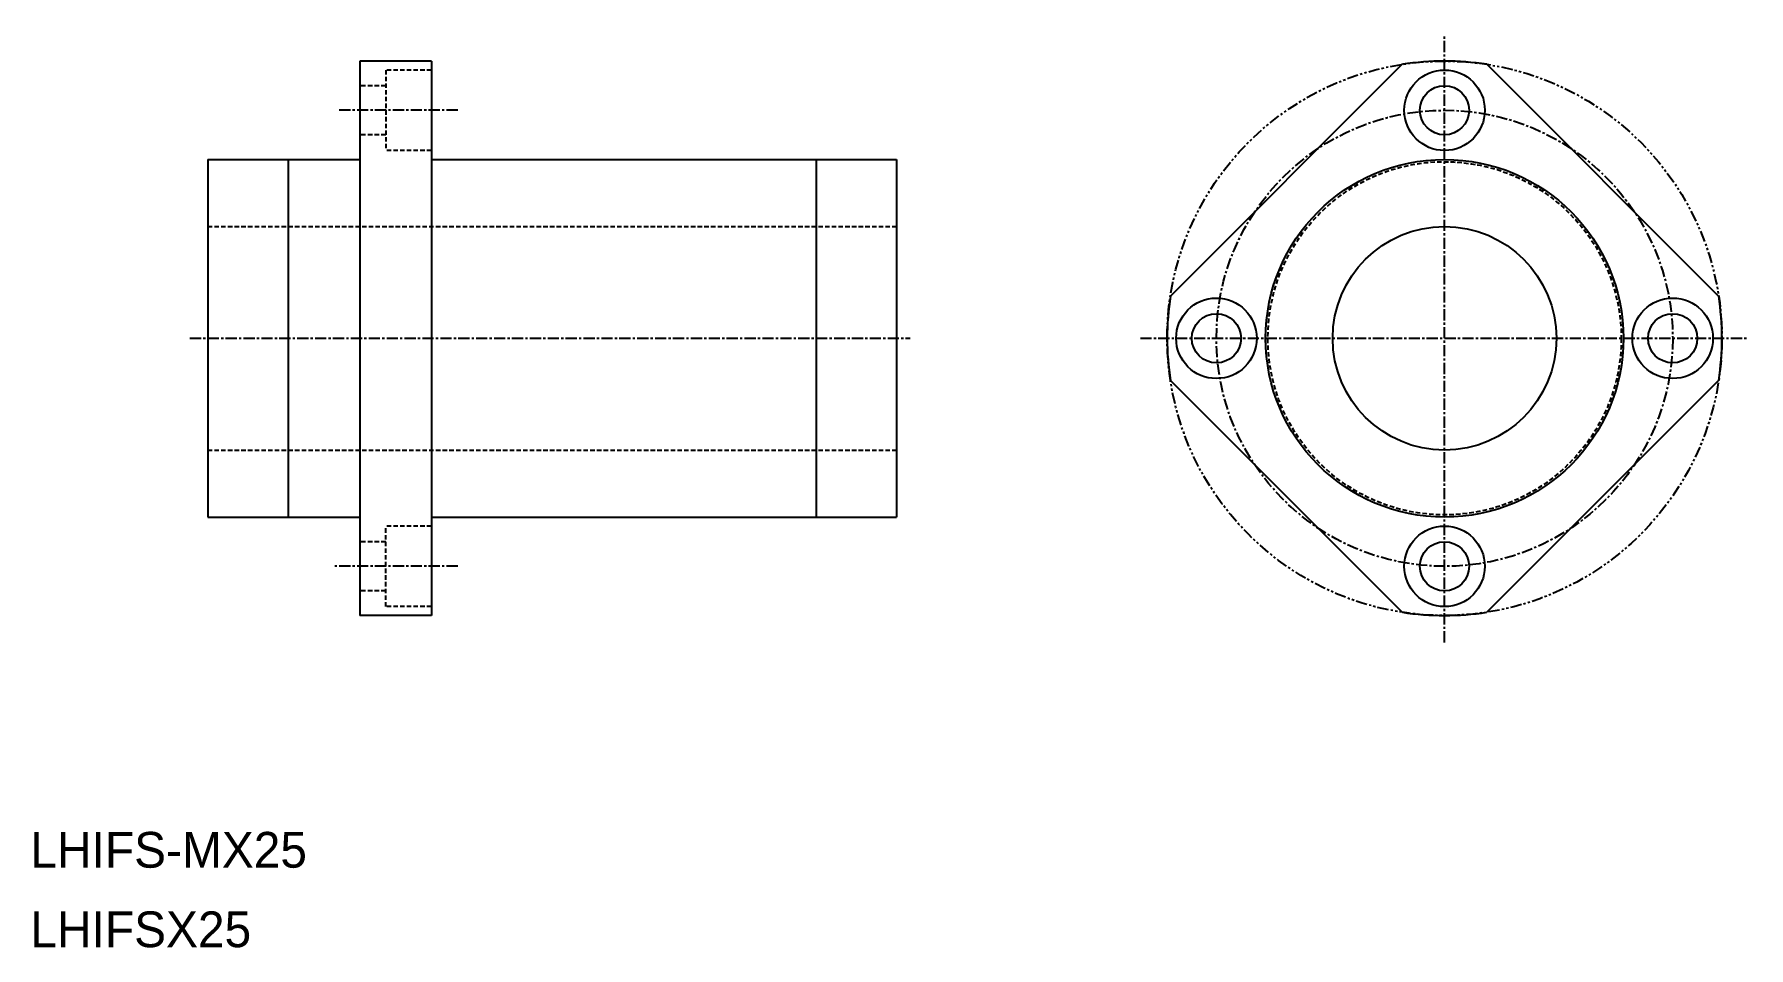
# Model space of a CAD drawing. Extents: x 294 to 486, y 74 to 176.
import ezdxf

# ---------------------------------------------------------------- set-up
doc = ezdxf.new("R2010")
doc.units = 0
for name, pattern in [('CENTER', [2, 1.25, -0.25, 0.25, -0.25]), ('DASHED', [0.75, 0.5, -0.25]), ('PHANTOM', [2.5, 1.25, -0.25, 0.25, -0.25, 0.25, -0.25])]:
    doc.linetypes.add(name, pattern=pattern)
doc.layers.get('0').update_dxf_attribs({"linetype": 'CONTINUOUS'})
doc.layers.add('CENTER', color=1, linetype='CENTER')

msp = doc.modelspace()

# ---------------------------------------------------------------- linework, layer by layer
at = {"color": 7, "linetype": 'CONTINUOUS'}
for p, q in [((338.7, 172.69), (330.7, 172.69)), ((330.7, 172.69), (330.7, 110.69)), ((338.7, 172.69), (338.7, 110.69)), ((447.22, 172.33), (421.3, 146.41)), ((482.57, 146.41), (456.65, 172.33)), ((313.7, 161.69), (313.7, 121.69)), ((313.7, 161.69), (330.7, 161.69)), ((322.7, 161.69), (322.7, 121.69)), ((338.7, 161.69), (390.7, 161.69)), ((381.7, 161.69), (381.7, 121.69)), ((390.7, 161.69), (390.7, 121.69)), ((447.22, 111.05), (421.3, 136.97)), ((482.57, 136.97), (456.65, 111.05)), ((313.7, 121.69), (330.7, 121.69)), ((338.7, 121.69), (390.7, 121.69)), ((338.7, 110.69), (330.7, 110.69))]:
    msp.add_line(p, q, dxfattribs=at)
at = {"color": 3, "linetype": 'DASHED'}
for p, q in [((338.7, 171.69), (333.6, 171.69)), ((333.6, 171.69), (333.6, 162.69)), ((333.6, 169.94), (330.7, 169.94)), ((333.6, 164.44), (330.7, 164.44)), ((338.7, 162.69), (333.6, 162.69)), ((313.7, 154.19), (390.7, 154.19)), ((313.7, 129.19), (390.7, 129.19)), ((333.6, 118.94), (330.7, 118.94)), ((338.7, 120.69), (333.6, 120.69)), ((333.6, 111.69), (333.6, 120.69)), ((333.6, 113.44), (330.7, 113.44)), ((338.7, 111.69), (333.6, 111.69))]:
    msp.add_line(p, q, dxfattribs=at)
at = {"color": 3, "linetype": 'PHANTOM'}
msp.add_circle((451.94, 141.69), 31, dxfattribs=at)
at = {"color": 7, "linetype": 'CONTINUOUS'}
for centre, radius in [((451.94, 167.19), 4.5), ((451.94, 167.19), 2.75), ((451.94, 141.69), 20), ((451.94, 141.69), 12.5), ((426.44, 141.69), 4.5), ((477.44, 141.69), 4.5), ((426.44, 141.69), 2.75), ((477.44, 141.69), 2.75), ((451.94, 116.19), 4.5), ((451.94, 116.19), 2.75)]:
    msp.add_circle(centre, radius, dxfattribs=at)
at = {"color": 3, "linetype": 'DASHED'}
msp.add_circle((451.94, 141.69), 19.75, dxfattribs=at)
at = {"color": 7, "linetype": 'CONTINUOUS'}
for start, end in [(81.2493, 98.7507), (171.2493, 188.7507), (351.2493, 8.7507), (261.2493, 278.7507)]:
    msp.add_arc((451.94, 141.69), 31, start, end, dxfattribs=at)
at = {"layer": 'CENTER', "color": 1, "linetype": 'CENTER'}
for p, q in [((451.94, 107.69), (451.94, 175.69)), ((341.64, 167.19), (328.14, 167.19)), ((311.7, 141.69), (392.2, 141.69)), ((417.94, 141.69), (485.94, 141.69)), ((341.64, 116.19), (327.64, 116.19))]:
    msp.add_line(p, q, dxfattribs=at)
msp.add_circle((451.94, 141.69), 25.5, dxfattribs=at)

# ---------------------------------------------------------------- texts
at = {"color": 7, "linetype": 'CONTINUOUS'}
for s, p in [('LHIFS-MX25', (293.88, 82.49)), ('LHIFSX25', (293.88, 73.6))]:
    msp.add_text(s, height=4, dxfattribs=at).set_placement(p)

doc.saveas('drawing.dxf')
